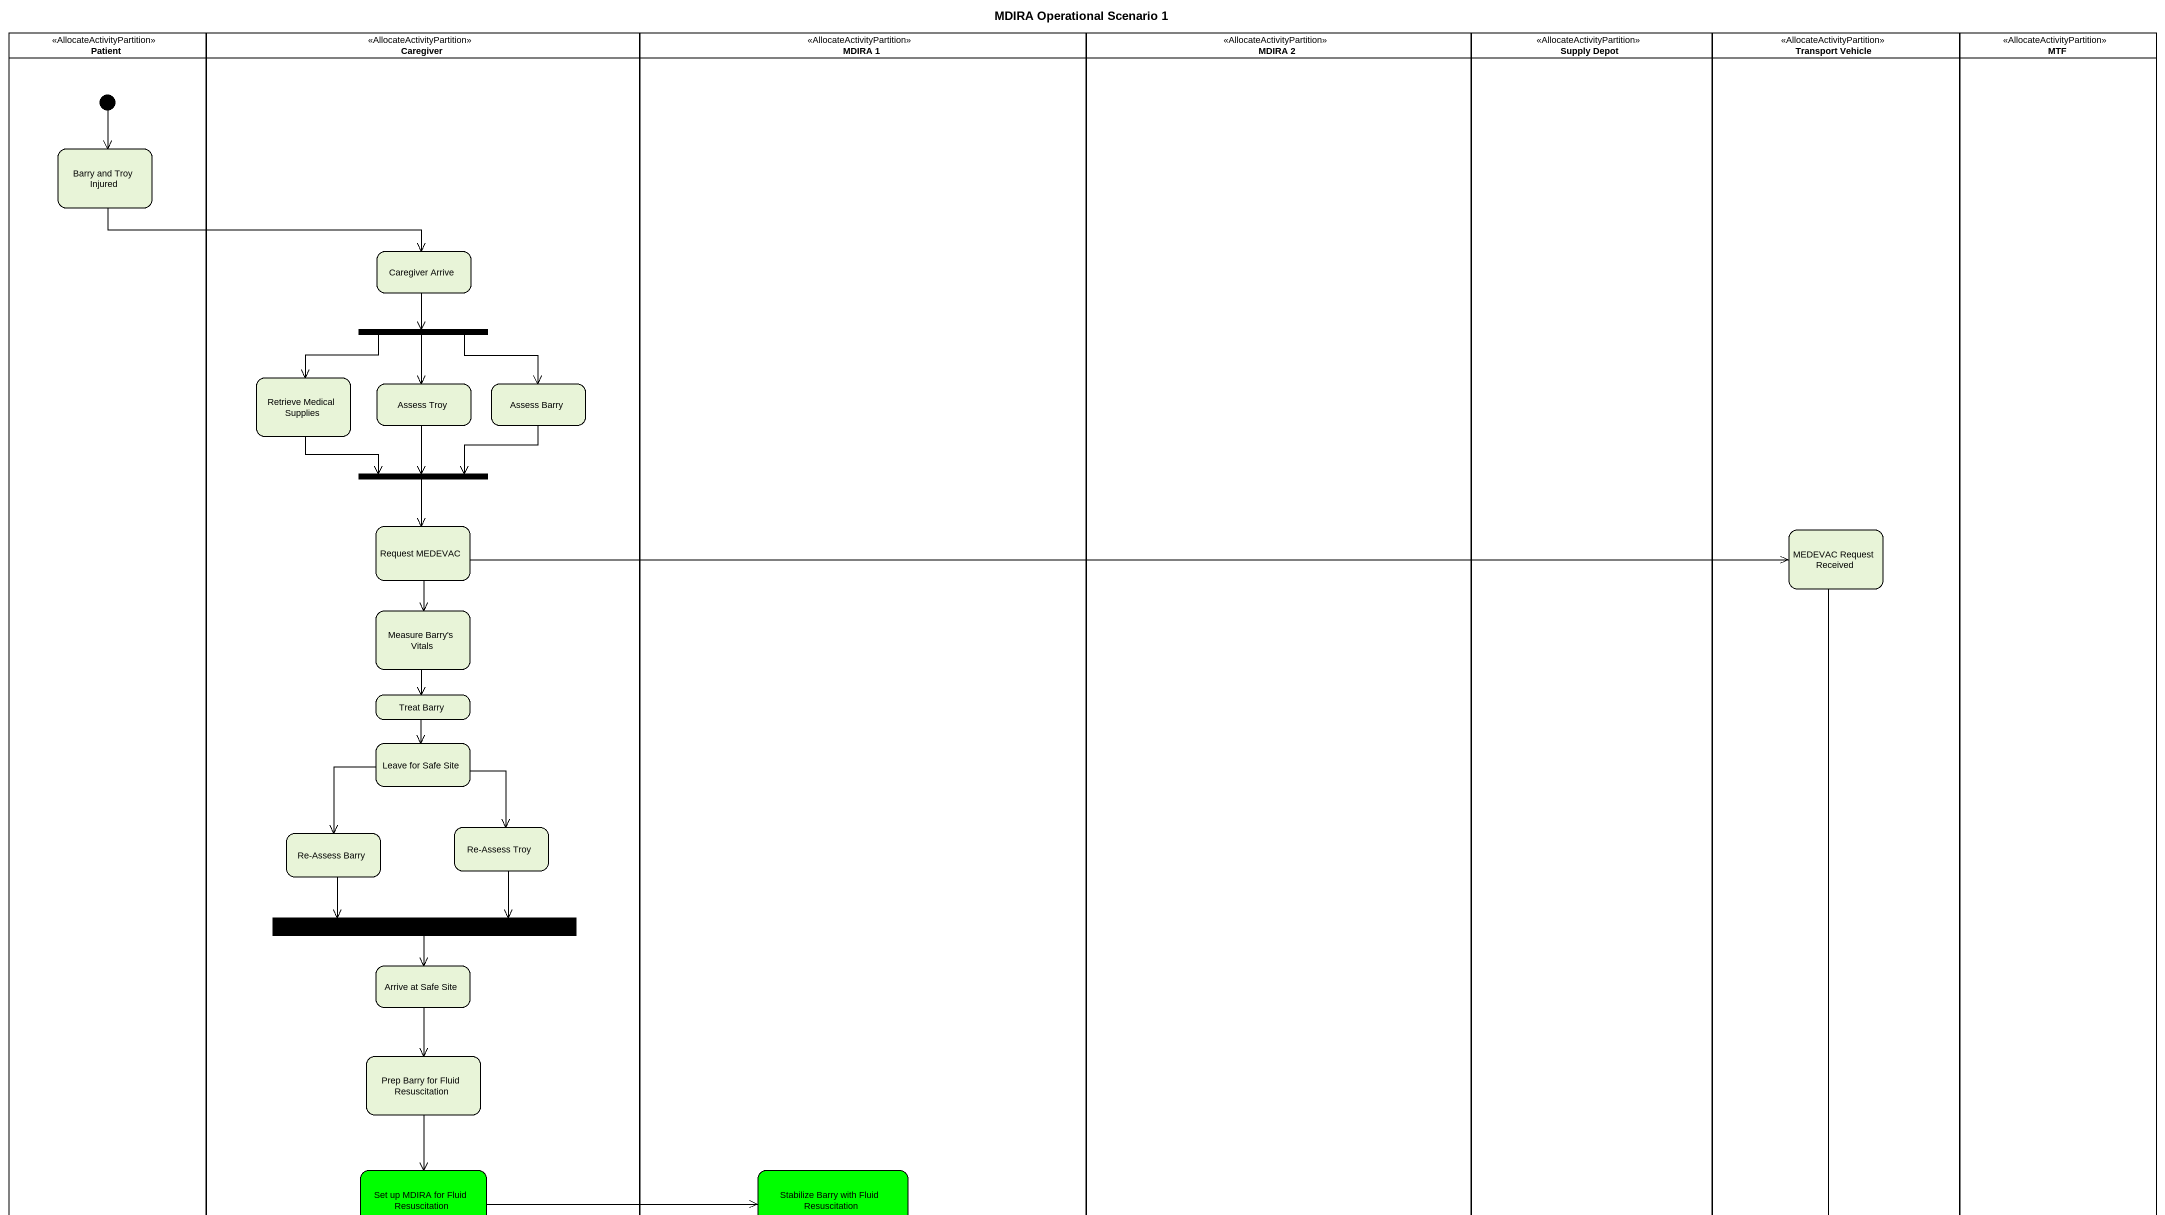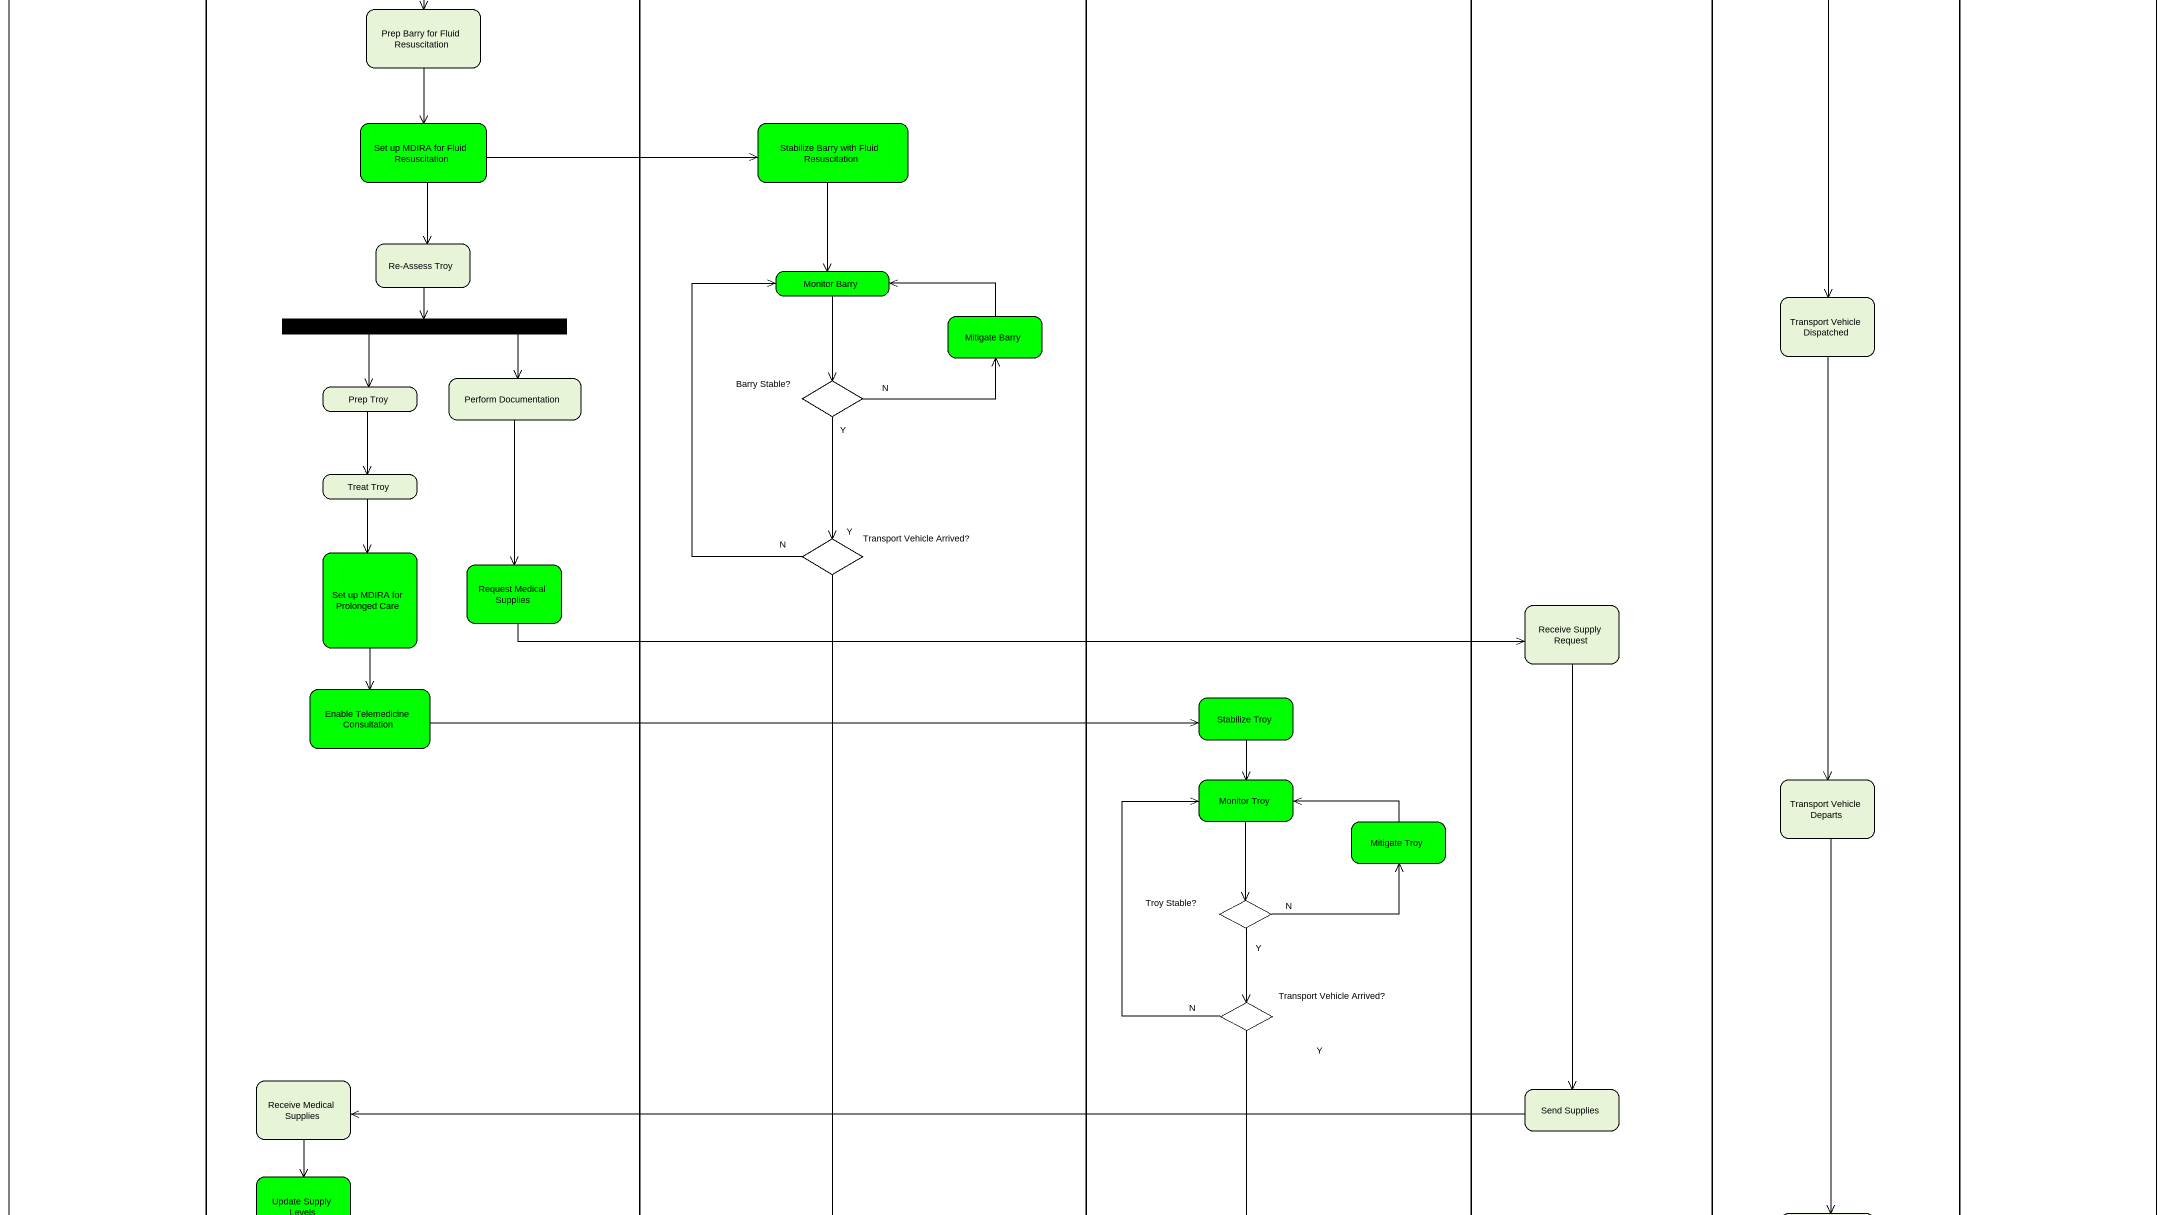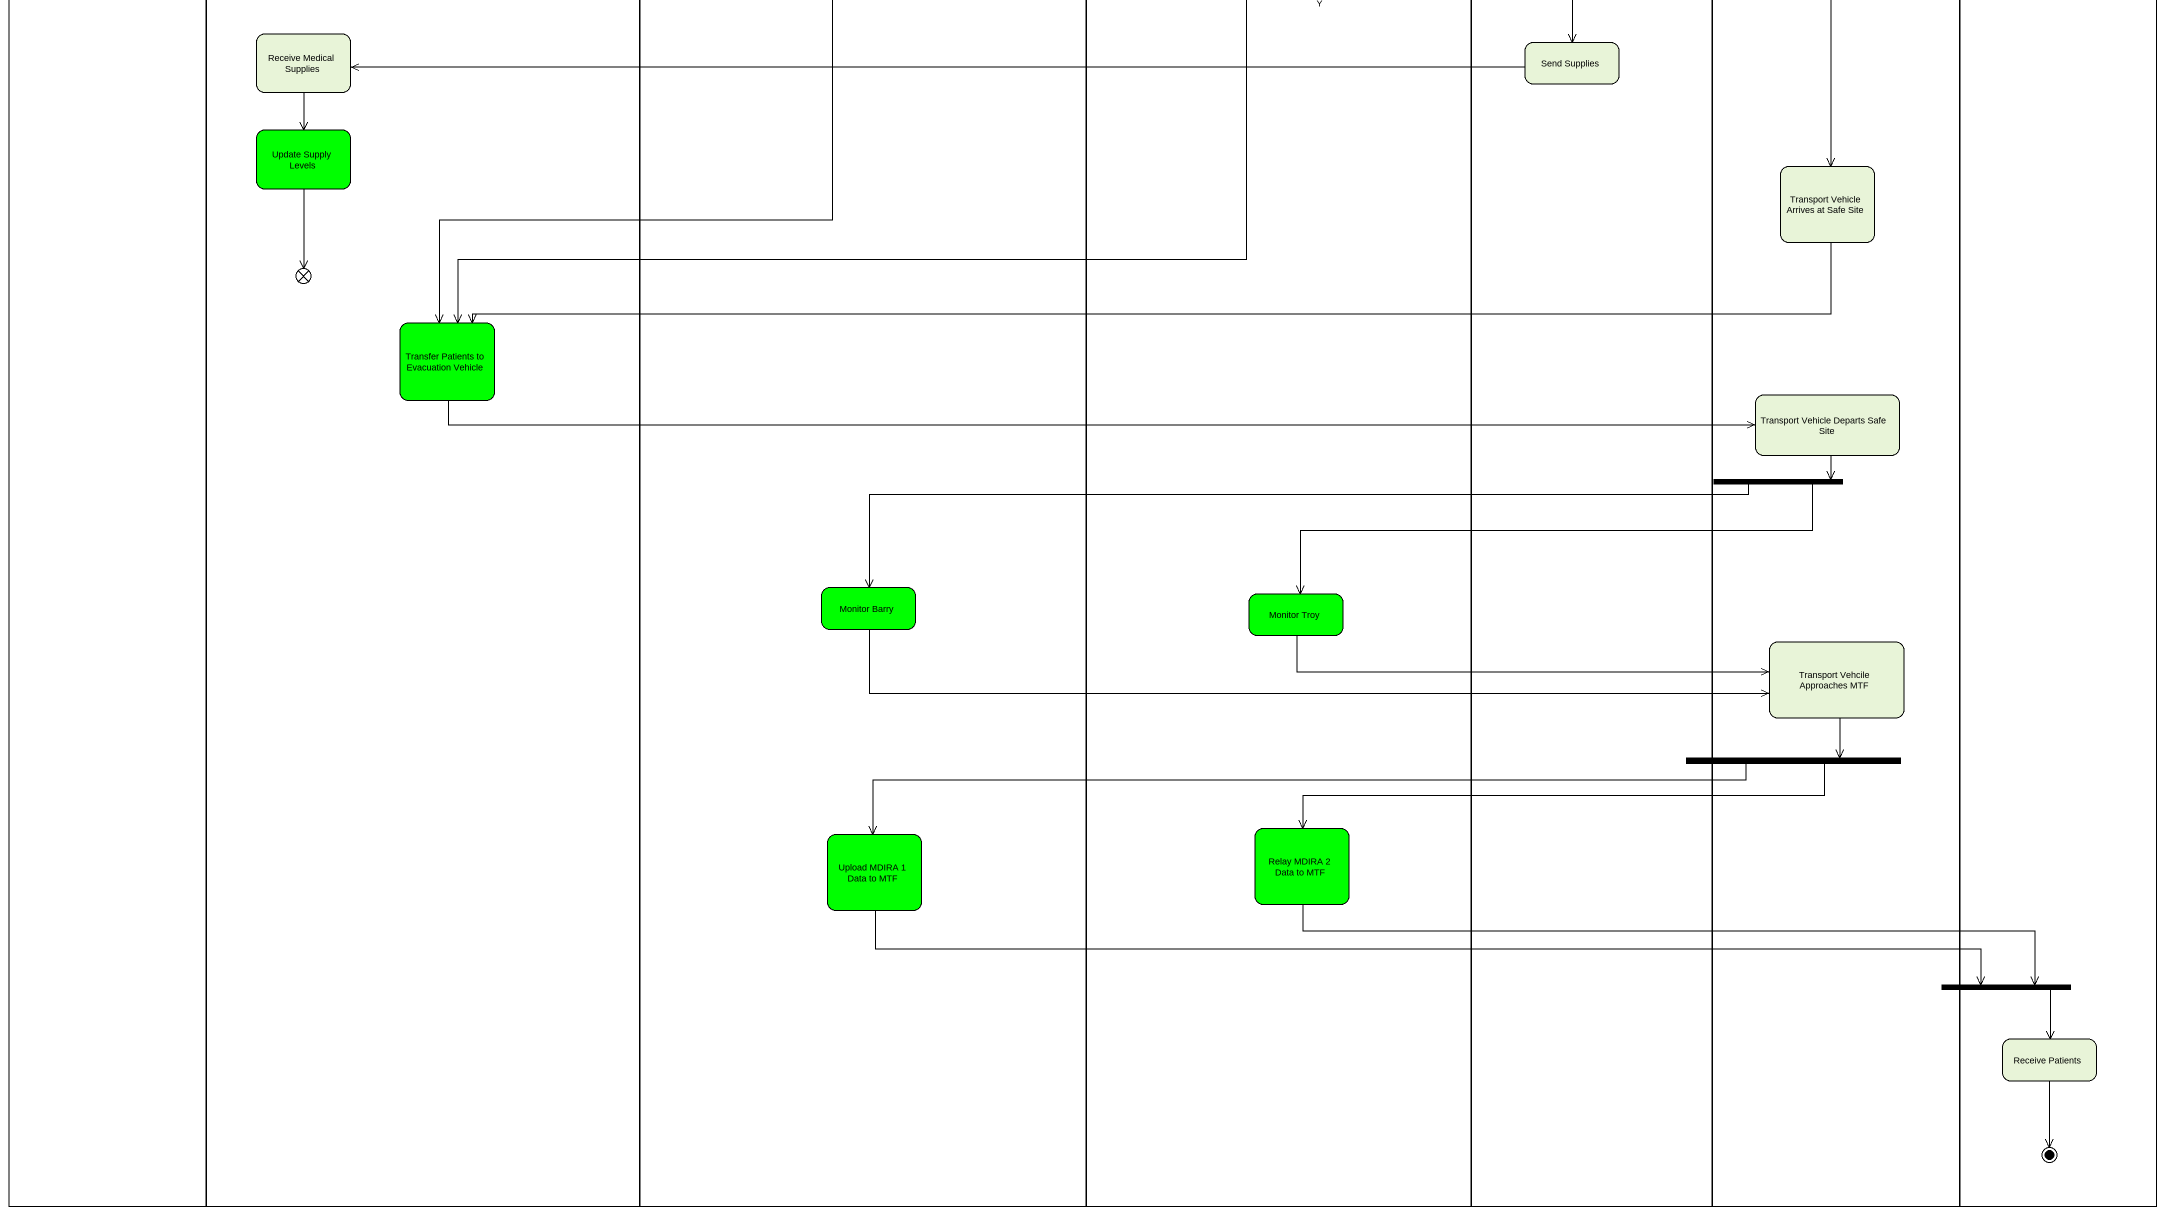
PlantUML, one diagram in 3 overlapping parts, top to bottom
@startuml
title MDIRA Operational Scenario 1
hide empty description
state Patient <<AllocateActivityPartition>> {
  state "Barry and Troy Injured" as Barry_and_Troy_Injured
  [*] --> Barry_and_Troy_Injured
}
state Caregiver <<AllocateActivityPartition>> {
  state "Caregiver Arrive" as Caregiver_Arrive
  state fork1 <<fork>>
  state "Retrieve Medical Supplies" as Retrieve_Medical_Supplies
  state "Assess Troy" as Assess_Troy
  state "Assess Barry" as Assess_Barry
  state fork2 <<join>>
  state "Request MEDEVAC" as Request_MEDEVAC
  state "Measure Barry's Vitals" as Measure_Barry_s_Vitals
  state "Treat Barry" as Treat_Barry
  state "Leave for Safe Site" as Leave_for_Safe_Site
  state "Re-Assess Barry" as Re_Assess_Barry
  state "Re-Assess Troy" as Re_Assess_Troy
  state fork3 <<join>>
  state "Arrive at Safe Site" as Arrive_at_Safe_Site
  state "Prep Barry for Fluid Resuscitation" as Prep_Barry_for_Fluid
  state "Set up MDIRA for Fluid Resuscitation" as Set_up_MDIRA_for_Fluid #00FF00
  state "Re-Assess Troy" as Re_Assess_Troy_2
  state fork4 <<fork>>
  state "Perform Documentation" as Perform_Documentation
  state "Prep Troy" as Prep_Troy
  state "Treat Troy" as Treat_Troy
  state "Set up MDIRA for Prolonged Care" as Set_up_MDIRA_for_Prolonged #00FF00
  state "Request Medical Supplies" as Request_Medical_Supplies #00FF00
  state "Enable Telemedicine Consultation" as Enable_Telemedicine #00FF00
  state "Receive Medical Supplies" as Receive_Medical_Supplies
  state "Update Supply Levels" as Update_Supply_Levels #00FF00
  state flowfinal1 <<end>>
  state "Transfer Patients to Evacuation Vehicle" as Transfer_Patients_to #00FF00
}
state "MDIRA 1" as MDIRA_1 <<AllocateActivityPartition>> {
  state "Stabilize Barry with Fluid Resuscitation" as Stabilize_Barry_with_Fluid #00FF00
  state "Monitor Barry" as Monitor_Barry #00FF00
  state "Mitigate Barry" as Mitigate_Barry #00FF00
  state "Barry Stable?" as Barry_Stable <<choice>>
  state "Transport Vehicle Arrived?" as Transport_Vehicle_Arrived <<choice>>
  state "Monitor Barry" as Monitor_Barry_2 #00FF00
  state "Upload MDIRA 1 Data to MTF" as Upload_MDIRA_1_Data_to_MTF #00FF00
}
state "MDIRA 2" as MDIRA_2 <<AllocateActivityPartition>> {
  state "Stabilize Troy" as Stabilize_Troy #00FF00
  state "Monitor Troy" as Monitor_Troy #00FF00
  state "Mitigate Troy" as Mitigate_Troy #00FF00
  state "Troy Stable?" as Troy_Stable <<choice>>
  state "Transport Vehicle Arrived?" as Transport_Vehicle_Arrived_2 <<choice>>
  state "Monitor Troy" as Monitor_Troy_2 #00FF00
  state "Relay MDIRA 2 Data to MTF" as Relay_MDIRA_2_Data_to_MTF #00FF00
}
state "Supply Depot" as Supply_Depot <<AllocateActivityPartition>> {
  state "Receive Supply Request" as Receive_Supply_Request
  state "Send Supplies" as Send_Supplies
}
state "Transport Vehicle" as Transport_Vehicle <<AllocateActivityPartition>> {
  state "MEDEVAC Request Received" as MEDEVAC_Request_Received
  state "Transport Vehicle Dispatched" as Transport_Vehicle_Dispatched
  state "Transport Vehicle Departs" as Transport_Vehicle_Departs
  state "Transport Vehicle Arrives at Safe Site" as Transport_Vehicle_Arrives
  state "Transport Vehicle Departs Safe Site" as Transport_Vehicle_Departs_2
  state fork5 <<fork>>
  state "Transport Vehcile Approaches MTF" as Transport_Vehcile
}
state MTF <<AllocateActivityPartition>> {
  state "Receive Patients" as Receive_Patients
  Receive_Patients --> [*]
}
state fork6 <<fork>>
state fork7 <<join>>
Barry_and_Troy_Injured -right-> Caregiver_Arrive
Caregiver_Arrive --> fork1
fork1 --> Retrieve_Medical_Supplies
fork1 --> Assess_Troy
fork1 --> Assess_Barry
Retrieve_Medical_Supplies -right-> fork2
Assess_Troy --> fork2
Assess_Barry --> fork2
fork2 --> Request_MEDEVAC
Request_MEDEVAC -right-> MEDEVAC_Request_Received
Request_MEDEVAC --> Measure_Barry_s_Vitals
MEDEVAC_Request_Received --> Transport_Vehicle_Dispatched
Measure_Barry_s_Vitals --> Treat_Barry
Treat_Barry --> Leave_for_Safe_Site
Leave_for_Safe_Site --> Re_Assess_Barry
Leave_for_Safe_Site --> Re_Assess_Troy
Re_Assess_Barry --> fork3
Re_Assess_Troy --> fork3
fork3 --> Arrive_at_Safe_Site
Arrive_at_Safe_Site --> Prep_Barry_for_Fluid
Prep_Barry_for_Fluid --> Set_up_MDIRA_for_Fluid
Set_up_MDIRA_for_Fluid -right-> Stabilize_Barry_with_Fluid
Set_up_MDIRA_for_Fluid --> Re_Assess_Troy_2
Stabilize_Barry_with_Fluid --> Monitor_Barry
Re_Assess_Troy_2 --> fork4
Monitor_Barry --> Barry_Stable
Transport_Vehicle_Dispatched --> Transport_Vehicle_Departs
fork4 --> Perform_Documentation
fork4 --> Prep_Troy
Mitigate_Barry -left-> Monitor_Barry
Perform_Documentation --> Request_Medical_Supplies
Barry_Stable -right-> Mitigate_Barry : N
Barry_Stable --> Transport_Vehicle_Arrived : Y
Prep_Troy --> Treat_Troy
Treat_Troy --> Set_up_MDIRA_for_Prolonged
Set_up_MDIRA_for_Prolonged --> Enable_Telemedicine
Request_Medical_Supplies -right-> Receive_Supply_Request
Transport_Vehicle_Arrived -up-> Monitor_Barry : N
Transport_Vehicle_Arrived --> Transfer_Patients_to : Y
Receive_Supply_Request --> Send_Supplies
Enable_Telemedicine -right-> Stabilize_Troy
Stabilize_Troy --> Monitor_Troy
Monitor_Troy --> Troy_Stable
Transport_Vehicle_Departs --> Transport_Vehicle_Arrives
Mitigate_Troy -left-> Monitor_Troy
Troy_Stable -right-> Mitigate_Troy : N
Troy_Stable --> Transport_Vehicle_Arrived_2 : Y
Transport_Vehicle_Arrived_2 -up-> Monitor_Troy : N
Transport_Vehicle_Arrived_2 -left-> Transfer_Patients_to : Y
Receive_Medical_Supplies --> Update_Supply_Levels
Send_Supplies -left-> Receive_Medical_Supplies
Update_Supply_Levels --> flowfinal1
Transport_Vehicle_Arrives -left-> Transfer_Patients_to
Transfer_Patients_to -right-> Transport_Vehicle_Departs_2
Transport_Vehicle_Departs_2 --> fork5
fork5 -left-> Monitor_Barry_2
fork5 -left-> Monitor_Troy_2
Monitor_Barry_2 -right-> Transport_Vehcile
Monitor_Troy_2 -right-> Transport_Vehcile
Transport_Vehcile --> fork6
fork6 -left-> Upload_MDIRA_1_Data_to_MTF
fork6 -left-> Relay_MDIRA_2_Data_to_MTF
Upload_MDIRA_1_Data_to_MTF -right-> fork7
Relay_MDIRA_2_Data_to_MTF -right-> fork7
fork7 --> Receive_Patients
@enduml
